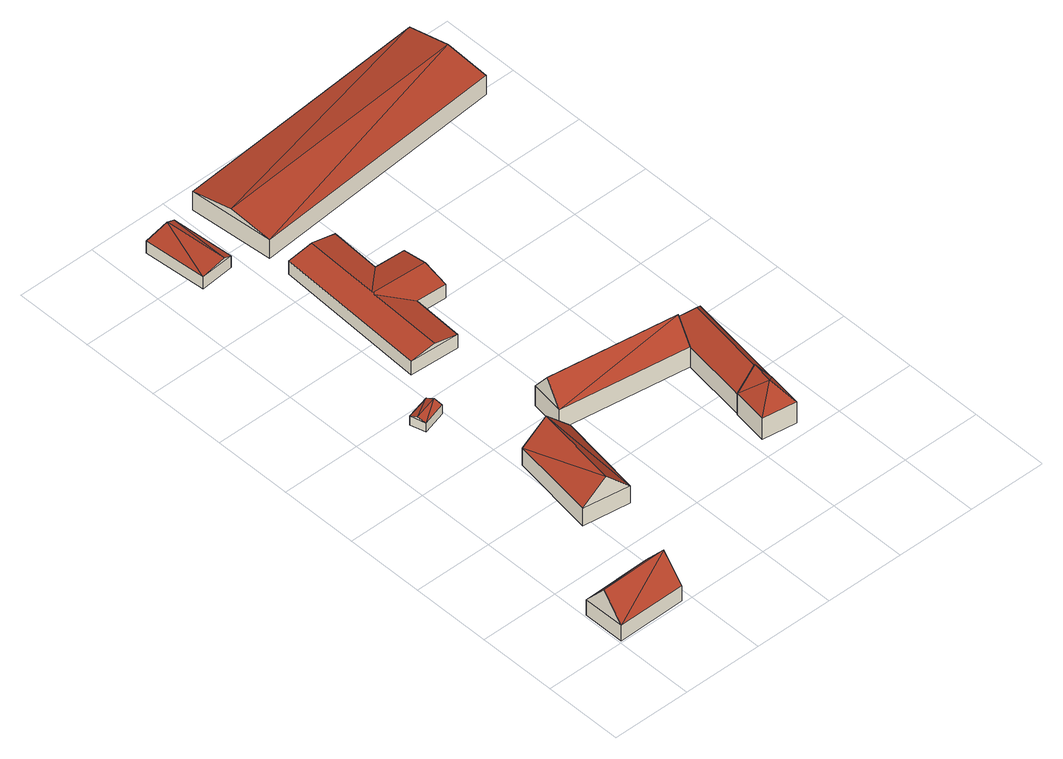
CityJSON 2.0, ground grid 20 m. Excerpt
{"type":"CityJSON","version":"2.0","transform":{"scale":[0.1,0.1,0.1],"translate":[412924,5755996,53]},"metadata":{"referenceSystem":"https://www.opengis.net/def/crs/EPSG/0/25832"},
"CityObjects":{
"building1":{"type":"Building","attributes":{"Gemeindeschluessel":"05515000","Geometrietyp2DReferenz":"3000","function":"31001_1000","roofType":"3100","measuredHeight":10.81},"address":[{"country":"Germany","locality":"Münster","thoroughfareNumber":"326e","thoroughfareName":"Kreuzbach"},{"country":"Germany","locality":"Münster","thoroughfareNumber":"326f","thoroughfareName":"Kreuzbach"}],"geometry":[{"type":"Solid","lod":"2","boundaries":[[[[0,1,2,3]],[[4,5,1,0]],[[6,7,5,4]],[[3,2,7,6]],[[0,8,4]],[[6,9,3]],[[9,8,0]],[[0,3,9]],[[8,9,6]],[[6,4,8]],[[1,5,7,2]]]],"semantics":{"surfaces":[{"type":"WallSurface"},{"type":"RoofSurface"},{"type":"GroundSurface"}],"values":[[0,0,0,0,0,0,1,1,1,1,2]]}}]},
"building2":{"type":"Building","attributes":{"Gemeindeschluessel":"05515000","Geometrietyp2DReferenz":"3000","function":"31001_1000","roofType":"3100","measuredHeight":10.78},"address":[{"country":"Germany","locality":"Münster","thoroughfareNumber":"326c","thoroughfareName":"Kreuzbach"},{"country":"Germany","locality":"Münster","thoroughfareNumber":"326b","thoroughfareName":"Kreuzbach"},{"country":"Germany","locality":"Münster","thoroughfareNumber":"326a","thoroughfareName":"Kreuzbach"}],"geometry":[{"type":"Solid","lod":"2","boundaries":[[[[10,11,12,13]],[[14,15,11,10]],[[16,17,15,14]],[[13,12,17,16]],[[10,18,14]],[[16,19,13]],[[10,13,19]],[[19,18,10]],[[18,19,16]],[[16,14,18]],[[11,15,17,12]]]],"semantics":{"surfaces":[{"type":"WallSurface"},{"type":"RoofSurface"},{"type":"GroundSurface"}],"values":[[0,0,0,0,0,0,1,1,1,1,2]]}}]},
"building3":{"type":"Building","attributes":{"Gemeindeschluessel":"05515000","Geometrietyp2DReferenz":"3000","function":"31001_2700","roofType":"3100","measuredHeight":3.44},"geometry":[{"type":"Solid","lod":"2","boundaries":[[[[20,21,22,23]],[[24,25,21,20]],[[26,27,25,24]],[[23,22,27,26]],[[20,28,24]],[[26,29,23]],[[20,23,29]],[[29,28,20]],[[28,29,26]],[[26,24,28]],[[21,25,27,22]]]],"semantics":{"surfaces":[{"type":"WallSurface"},{"type":"RoofSurface"},{"type":"GroundSurface"}],"values":[[0,0,0,0,0,0,1,1,1,1,2]]}}]},
"building4":{"type":"Building","attributes":{"Gemeindeschluessel":"05515000","Geometrietyp2DReferenz":"3000","function":"31001_2700","roofType":"3100","measuredHeight":4.14},"geometry":[{"type":"Solid","lod":"2","boundaries":[[[[30,31,32,33]],[[34,35,31,30]],[[36,37,35,34]],[[33,32,37,36]],[[30,38,34]],[[36,39,33]],[[38,30,33]],[[33,39,38]],[[34,38,39]],[[39,36,34]],[[31,35,37,32]]]],"semantics":{"surfaces":[{"type":"WallSurface"},{"type":"RoofSurface"},{"type":"GroundSurface"}],"values":[[0,0,0,0,0,0,1,1,1,1,2]]}}]},
"building5":{"type":"Building","attributes":{"Gemeindeschluessel":"05515000","Geometrietyp2DReferenz":"3000","function":"31001_2700","roofType":"5000","measuredHeight":5.19},"geometry":[{"type":"Solid","lod":"2","boundaries":[[[[40,41,42,43]],[[44,45,41,40]],[[46,47,45,44]],[[48,49,47,46]],[[50,51,49,48]],[[52,53,51,50]],[[54,55,53,52]],[[43,42,55,54]],[[56,57,54,52,58]],[[52,50,58]],[[56,58,50,48,59]],[[59,48,46,60]],[[46,44,60]],[[57,56,59,60,44,40,61]],[[40,43,61]],[[61,43,54,57]],[[41,45,47,49,51,53,55,42]]]],"semantics":{"surfaces":[{"type":"WallSurface"},{"type":"RoofSurface"},{"type":"GroundSurface"}],"values":[[0,0,0,0,0,0,0,0,1,0,1,1,0,1,0,1,2]]}}]},
"building6":{"type":"Building","attributes":{"name":"Haus Möllenbeck","Gemeindeschluessel":"05515000","Geometrietyp2DReferenz":"3000","function":"31001_1100","roofType":"3100","measuredHeight":11.39},"address":[{"country":"Germany","locality":"Münster","thoroughfareNumber":"326","thoroughfareName":"Kreuzbach"}],"geometry":[{"type":"Solid","lod":"2","boundaries":[[[[62,63,64,65]],[[66,67,63,62]],[[68,69,67,66]],[[65,64,69,68]],[[62,70,66]],[[68,71,65]],[[71,70,62]],[[62,65,71]],[[70,71,68]],[[68,66,70]],[[63,67,69,64]]]],"semantics":{"surfaces":[{"type":"WallSurface"},{"type":"RoofSurface"},{"type":"GroundSurface"}],"values":[[0,0,0,0,0,0,1,1,1,1,2]]}}]},
"building7":{"type":"Building","attributes":{"Gemeindeschluessel":"05515000","Geometrietyp2DReferenz":"3000","function":"31001_1000","roofType":"5000","measuredHeight":11.89},"address":[{"country":"Germany","locality":"Münster","thoroughfareNumber":"326d","thoroughfareName":"Kreuzbach"}],"geometry":[{"type":"Solid","lod":"2","boundaries":[[[[72,73,74,75]],[[76,77,73,72]],[[78,79,77,76]],[[75,74,79,78]],[[72,80,76]],[[78,81,75]],[[75,81,80]],[[80,72,75]],[[80,81,78]],[[78,76,80]],[[73,77,79,74]]]],"semantics":{"surfaces":[{"type":"WallSurface"},{"type":"RoofSurface"},{"type":"GroundSurface"}],"values":[[0,0,0,0,1,0,1,1,1,1,2]]}}]},
"building8":{"type":"Building","attributes":{"Gemeindeschluessel":"05515000","Geometrietyp2DReferenz":"3000","function":"31001_2700","roofType":"5000","measuredHeight":11.6},"geometry":[{"type":"Solid","lod":"2","boundaries":[[[[82,83,84,85]],[[86,87,83,82]],[[88,89,87,86]],[[90,91,89,88]],[[92,93,91,90]],[[85,84,93,92]],[[86,94,88]],[[82,85,92,94,86]],[[90,88,94,92]],[[83,87,89,91,93,84]]]],"semantics":{"surfaces":[{"type":"WallSurface"},{"type":"RoofSurface"},{"type":"GroundSurface"}],"values":[[0,0,0,0,0,0,1,1,1,2]]}}]},
"building9":{"type":"Building","attributes":{"Gemeindeschluessel":"05515000","Geometrietyp2DReferenz":"3000","function":"31001_2700","roofType":"3100","measuredHeight":7.16},"geometry":[{"type":"Solid","lod":"2","boundaries":[[[[95,96,97,98]],[[99,100,96,95]],[[101,102,100,99]],[[98,97,102,101]],[[95,103,99]],[[101,104,98]],[[95,98,104]],[[104,103,95]],[[103,104,101]],[[101,99,103]],[[96,100,102,97]]]],"semantics":{"surfaces":[{"type":"WallSurface"},{"type":"RoofSurface"},{"type":"GroundSurface"}],"values":[[0,0,0,0,0,0,1,1,1,1,2]]}}]}
},
"vertices":[
[174,111,52],[174,111,9],[3,107,9],[3,107,52],[176,4,52],[176,4,9],[4,2,52],[4,2,9],[175,58,117],[4,54,117],
[297,290,58],[297,290,9],[329,507,9],[329,507,58],[179,307,58],[179,307,9],[211,524,58],[211,524,9],[238,299,117],[270,516,117],
[133,732,33],[133,732,8],[195,749,8],[195,749,33],[123,771,33],[123,771,8],[185,787,33],[185,787,8],[128,751,42],[190,768,42],
[174,1366,40],[174,1366,6],[161,1524,6],[161,1524,40],[89,1359,40],[89,1359,6],[76,1517,40],[76,1517,6],[154,1364,48],[140,1523,48],
[228,879,44],[228,879,6],[353,873,6],[353,873,44],[248,1271,44],[248,1271,6],[373,1265,44],[373,1265,6],[366,1136,44],[366,1136,6],[443,1132,44],[443,1132,6],[437,999,44],[437,999,6],[360,1003,44],[360,1003,6],[304,1072,58],[300,1068,57],[440,1065,58],[301,1076,57],[310,1268,57],[291,876,57],
[337,548,67],[337,548,11],[662,502,11],[662,502,67],[350,635,67],[350,635,11],[675,590,67],[675,590,11],[344,592,125],[669,546,125],
[712,233,67],[712,233,7],[725,322,7],[725,322,67],[626,245,67],[626,245,7],[639,334,67],[639,334,7],[674,274,126],[682,328,126],
[662,502,66],[662,502,10],[639,334,10],[639,334,66],[675,590,66],[675,590,10],[761,578,66],[761,578,10],[725,322,66],[725,322,10],[681,328,126],[681,328,10],[710,534,126],
[251,1332,59],[251,1332,6],[911,1386,6],[911,1386,59],[233,1546,59],[233,1546,6],[894,1600,59],[894,1600,6],[242,1439,78],[903,1493,78]
]}
